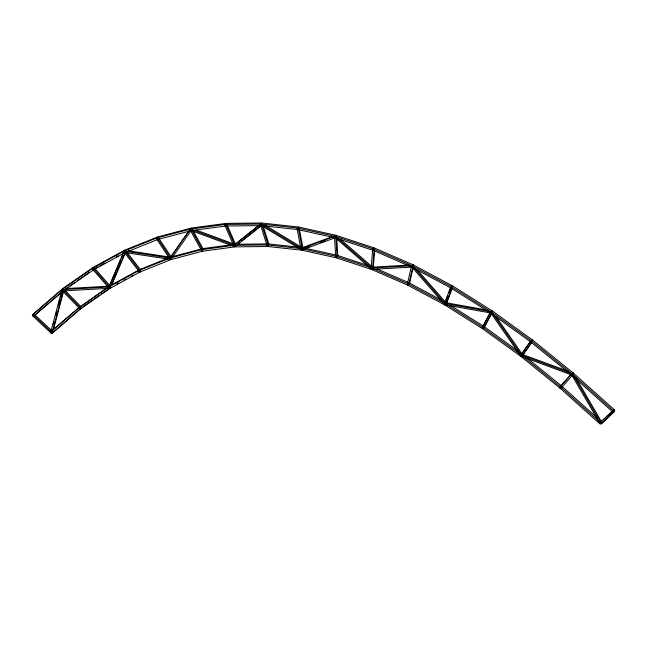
<?xml version="1.0" encoding="UTF-8"?>
<svg xmlns="http://www.w3.org/2000/svg" width="647" height="647" viewBox="0 0 647 647"><rect width="100%" height="100%" fill="white"/><g stroke="black" fill="none" stroke-linecap="round" stroke-linejoin="round"><path stroke-width="0.97" d="M374.176 247.914L336.019 235.314L335.162 236.357L335.146 237.821L373.295 250.421L373.311 248.949L374.273 247.947L413.021 264.769L412.802 266.168M336.003 236.786L336.019 235.314M371.758 268.052L371.742 269.524L336.278 257.813L336.294 256.341L371.758 268.052L372.623 267.009M572.053 375.082L572.126 373.877L521.32 355.163L521.247 356.368L572.053 375.082L573.396 373.473L572.215 373.748M190.784 229.216L190.703 230.421L234.489 246.596L234.562 245.391L190.784 229.216L191.504 228.351M373.319 267.09L374.629 251.012M371.863 268.093L371.645 269.484L407.869 285.214L408.087 283.823L371.863 268.093L372.721 267.049M412.155 265.812L411.945 267.211L373.198 250.381L373.408 248.99L412.155 265.812L413.021 264.769M409.454 283.896L413.093 267.785M62.646 289.015L61.926 289.888L50.692 332.267L52.059 332.962L52.779 332.097M53.2 324.657L53.968 321.769M55.755 315.024L56.524 312.137M58.311 305.392L59.839 299.61M60.349 297.685L61.877 291.902M52.059 332.962L63.293 290.584L61.926 289.888M53.547 329.21L63.495 291.635M452.366 285.78L413.109 264.817L412.244 265.86L411.848 267.162L451.113 288.133L490.774 313.116L492.262 310.908L532.489 339.95M412.713 266.119L413.109 264.817M408.176 283.863L407.78 285.173L444.764 304.923L445.16 303.621L408.176 283.863L409.041 282.82L441.618 300.224M492.189 310.859L452.447 285.828L451.501 286.823L451.113 288.133L451.582 286.872L491.332 311.903M445.791 301.065L447.91 295.461M448.961 292.662L450.724 287.996M446.778 302.772L452.415 287.842M301.866 248.788L301.437 249.815L260.911 225.269L261.339 224.234L301.866 248.788L302.586 247.922L265.505 225.455M109.836 285.464L120.746 259.73M121.531 257.894L122.695 255.136M111.551 285.351L125.186 253.187M482.856 326.654L490.272 312.841M484.15 327.536L491.566 313.722M531.632 340.993L530.936 342.109L490.701 313.067L491.397 311.951L531.632 340.993L532.554 339.998L573.282 373.012L614.61 410.012L613.744 411.055L612.83 411.993L571.56 375.034L530.872 342.069L531.688 341.042L572.425 374.055M171.115 256.608L188.52 231.78M521.385 354.419L530.33 341.713M523.188 354.58L531.575 342.667M571.608 375.082L573.282 373.012L571.56 375.034L573.282 373.012L572.425 373.998M32.35 314.911L61.869 289.662L63.204 290.972L33.693 316.229L32.35 314.911L62.727 288.619L93.249 267.357M32.69 315.857L33.49 315.113L51.776 332.243L50.976 332.995L32.69 315.857L33.409 314.992M61.902 289.638L92.392 268.4L123.933 251.19L125.106 252.613L123.981 251.157L156.525 238.08L157.593 239.56L125.049 252.637L93.605 269.799L63.171 291.004L61.902 289.638L62.767 288.594M110.378 287.438L109.658 288.303L62.88 290.883L62.33 289.581L63.05 288.716M92.392 268.4L93.653 269.767L92.432 268.368L93.297 267.324L124.79 250.146M50.976 332.995L51.695 332.121M106.278 288.287L79.257 307.551L80.56 308.894L109.95 288.425L108.68 287.058L79.298 307.527L50.636 332.048L51.978 333.359L80.713 308.465M123.933 251.19L124.847 250.122L157.391 237.037M80.56 308.894L81.465 307.826M202.43 248.658L201.565 249.702L202.495 251.222L170.824 259.625L169.829 258.129L138.927 270.551L108.728 287.025L109.901 288.457L110.815 287.381M156.525 238.08L157.456 237.02L191.067 228.1M190.21 229.143L191.132 230.664L157.52 239.584L156.598 238.056L190.21 229.143L191.148 228.084L225.827 223.401L224.962 224.444L190.283 229.127L191.059 230.68L225.738 225.997L224.962 224.444M201.646 249.685L234.068 245.302L234.837 246.863L202.414 251.238L201.646 249.685L202.511 248.642L230.017 244.93M225.059 224.436L225.916 223.393L261.623 223.013L260.757 224.056L225.059 224.436L225.649 226.005L261.348 225.625L260.757 224.056M336.108 236.81L335.922 235.29L298.461 226.992L297.491 228.011L297.887 229.572L261.251 225.617L260.854 224.056L261.72 223.013L298.356 226.976M301.389 248.61L267.437 244.946L267.931 246.507L234.748 246.863L234.157 245.302L267.34 244.938L267.834 246.507L301.777 250.171L301.389 248.61L302.246 247.566M301.486 248.626L336.197 256.317L336.383 257.838L301.68 250.154L301.486 248.626L302.351 247.583M335.057 236.325L297.596 228.035L297.782 229.556L335.243 237.853L335.057 236.325L335.922 235.29M411.848 265.771L412.398 267.074L372.098 269.354L371.548 268.044L411.848 265.771L412.568 264.906M446.228 303.022L444.562 304.478L411.646 266.718L413.32 265.262M491.008 311.781L444.926 303.548L445.144 304.826L491.235 313.067L491.008 311.781L491.728 310.916M491.671 312.218L521.83 355.559L520.738 355.971L490.58 312.63L492.391 311.353M571.495 374.621L572.676 374.338L601.168 423.292L599.987 423.567L571.495 374.621L572.846 373.012M614.65 411.104L613.93 411.969L612.79 410.902L600.004 422.895L601.152 423.963L614.65 411.104L613.51 410.036M560.674 386.21L570.929 374.556M613.696 410.95L614.61 410.012M600.723 422.03L612.086 411.363M601.152 423.963L613.93 411.969M53.005 329.719L79.371 307.155M51.978 333.359L80.6 308.87L79.257 307.551M34.55 315.186L61.797 291.878M235.476 243.943L258.169 225.827M238.136 243.806L239.705 242.56M241.266 241.307L259.261 226.935M65.679 288.813L68.153 287.09M69.803 285.942L74.745 282.504M77.211 280.782L82.986 276.762M84.628 275.614L89.577 272.169M83.059 306.718L92.853 299.893M94.486 298.752L99.387 295.347M101.013 294.207L108.364 289.088M94.47 268.756L97.972 266.847M99.719 265.893L104.968 263.03M116.347 256.819L118.094 255.864M111.365 285.02L138.846 270.017M116.97 284.025L118.741 283.054M124.062 280.151L125.833 279.189M131.155 276.285L132.934 275.315M138.248 272.411L140.027 271.449M109.901 288.457L140.043 272.007L170.897 259.609L169.902 258.104L201.565 249.702M139.792 269.508L166.95 258.59M301.947 247.809L331.782 236.883M304.672 248.375L309.331 246.661M320.524 242.568L325.182 240.854M172.684 256.552L201.468 248.909M372.268 267.179L408.532 265.133M66.043 288.546L107.839 286.241M62.33 289.581L109.117 287.001L109.658 288.303M238.039 244.226L267.203 243.911M260.854 224.056L297.491 228.011M268.303 243.903L298.259 247.138M128.163 250.753L169.029 256.964M445.646 302.675L485.848 309.864M305.247 248.222L336.092 255.055M335.162 236.357L373.311 248.949M337.16 255.298L367.836 265.432M522.04 354.297L568.139 371.281M196.162 230.073L233.421 243.838M377.25 269.015L408.039 282.383M412.244 265.86L451.501 286.823M451.137 305.796L483.851 326.403M483.916 326.452L518.328 351.289M520.786 353.068L522.42 354.249M522.485 354.297L524.054 355.567M527.192 358.115L561.75 386.113M340.12 239.034L372.915 267.429M572.474 374.095L613.744 411.055M561.798 386.162L597.375 418.027M34.946 314.927L51.768 330.69M65.153 290.454L80.463 306.201M417.266 269.791L445.573 302.27M412.6 266.127L445.516 303.896M94.939 268.578L109.933 285.739M127.621 253.026L140.771 270.09M496.37 317.079L521.983 353.877M158.96 238.517L171.164 256.891M575.895 377.767L601.386 421.569M193.485 231.4L203.417 249.386M227.178 225.124L235.88 245.084M263.111 225.811L268.796 243.854M299.359 228.933L303.063 248.545M336.755 238.322L337.774 256.309M372.68 249.338L371.127 268.432L372.518 268.966L374.071 249.863L372.68 249.338M411.435 266.095L407.367 284.098L408.734 284.761L412.802 266.758L411.435 266.095M450.708 287.001L444.368 303.799L445.702 304.575L452.051 287.778L450.708 287.001M123.925 251.408L108.72 287.252L110.047 288.061L125.251 252.217L123.925 251.408M445.241 303.669L444.683 304.883L482.436 328.66L482.986 327.447L445.241 303.669M490.475 311.983L482.136 327.528L483.43 328.401L491.769 312.865L490.475 311.983M483.058 327.487L482.363 328.611L520.867 356.408L521.563 355.292L483.058 327.487M190.121 229.337L169.813 258.299L171.059 259.253L191.366 230.292L190.121 229.337M530.734 340.993L520.665 355.284L521.911 356.238L531.971 341.948L530.734 340.993M521.619 355.34L520.811 356.368L560.076 388.184L560.884 387.157L521.619 355.34M571.495 373.974L559.954 387.076L561.151 388.095L572.684 374.985L571.495 373.974M335.591 236.6L334.855 237.409L371.459 269.103L372.195 268.295L335.591 236.6M560.933 387.205L560.019 388.143L600.044 423.987L600.958 423.049L560.933 387.205M260.579 224.194L233.979 245.439L235.071 246.547L261.671 225.31L260.579 224.194M63.042 289.896L62.169 290.568L79.565 308.457L80.438 307.786L63.042 289.896M93.572 268.699L92.618 269.289L108.914 287.947L109.861 287.357L93.572 268.699M125.106 251.57L124.07 252.055L139.016 271.449L140.051 270.956L125.106 251.57M334.79 236.381L301.227 248.683L302.084 249.928L335.656 237.627L334.79 236.381M157.69 238.549L156.574 238.921L169.878 258.962L170.994 258.59L157.69 238.549M191.342 229.701L190.145 229.936L201.5 250.494L202.697 250.252L191.342 229.701M226.062 225.091L224.784 225.18L233.89 246.038L235.16 245.949L226.062 225.091M261.792 224.784L260.458 224.719L267.041 245.601L268.376 245.666L261.792 224.784M170.307 258.137L124.459 251.165L124.717 252.459L170.565 259.423L170.307 258.137M298.453 228.82L297.078 228.593L300.968 249.192L302.343 249.418L298.453 228.82M335.922 237.198L334.523 236.81L335.664 256.794L337.055 257.183L335.922 237.198M140.043 272.007L138.87 270.575L139.987 272.031"/></g></svg>
